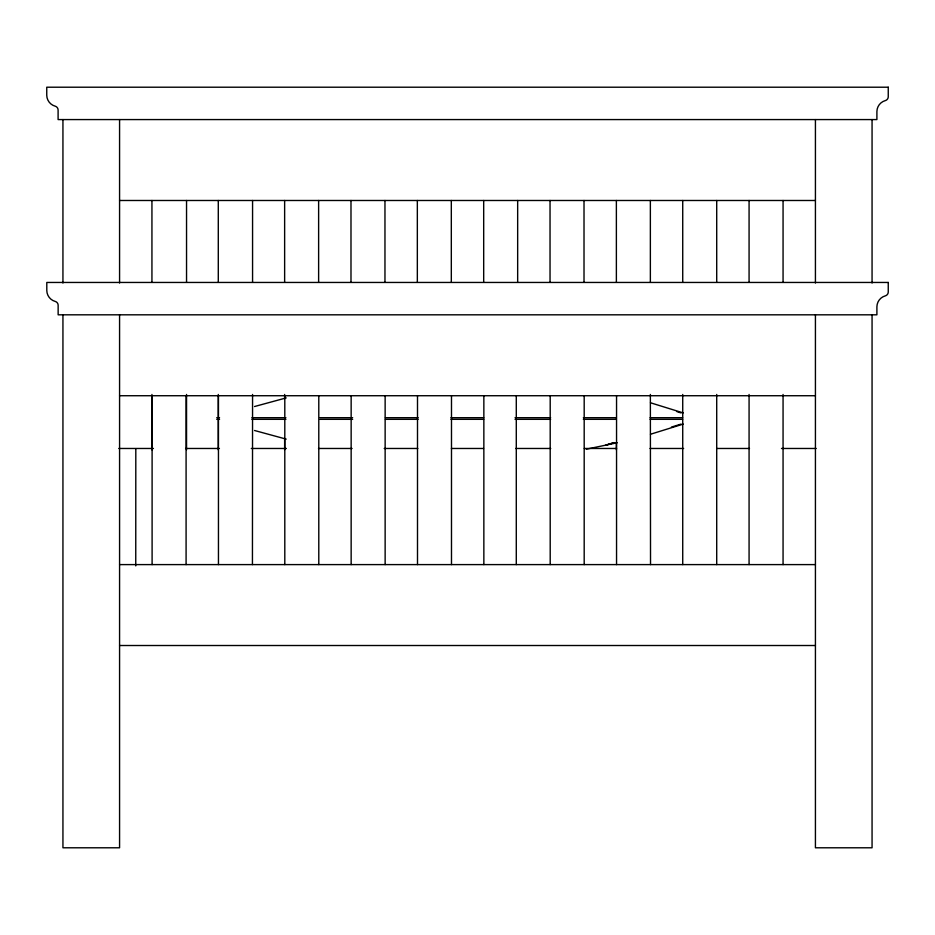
<?xml version="1.0" encoding="UTF-8"?>
<svg xmlns="http://www.w3.org/2000/svg" width="935" height="935" viewBox="0 0 935 935"><rect width="100%" height="100%" fill="white"/><g stroke="black" fill="none" stroke-linecap="round" stroke-linejoin="round"><path stroke-width="1.4" d="M135.809 448.601L135.75 565.885M683.24 424.093L650.479 434.249M671.435 427.085L681.054 424.093M614.248 442.571L605.962 445.095L614.19 442.652M254.53 406.526L286.203 397.901M586.292 449.197L617.205 442.758M119.575 200.487L815.425 200.487M119.575 395.727L815.425 395.727M216.733 417.7L219.55 417.7M251.889 417.7L285.9 417.7M319.969 417.7L352.659 417.7M385.395 417.7L418.155 417.7M450.927 417.7L483.699 417.7M515.045 417.7L550.645 417.7M583.358 417.7L616.036 417.7M650.07 417.7L682.62 417.7M216.733 419.324L219.55 419.324M251.889 419.324L285.9 419.324M319.969 419.324L352.659 419.324M385.395 419.324L418.155 419.324M450.927 419.324L483.699 419.324M515.045 419.324L550.645 419.324M583.358 419.324L616.036 419.324M650.07 419.324L682.62 419.324M118.803 448.473L153.445 448.473M185.574 448.473L219.433 448.473M251.293 448.473L286.355 448.473M318.484 448.473L352.074 448.473M384.203 448.473L417.805 448.473M451.395 448.473L483.524 448.473M515.664 448.473L550.715 448.473M584.305 448.473L616.562 448.473M650.035 448.473L683.625 448.473M717.215 448.473L749.508 448.473M781.485 448.473L816.185 448.473M119.575 564.6L815.425 564.6M119.575 645.512L815.425 645.512M650.479 402.775L683.24 412.919M254.53 430.497L286.203 439.123M676.94 411.645L681.054 412.919M872.063 119.575L872.063 283.024M872.063 314.815L872.063 847.788L815.425 847.788L815.425 314.815M815.425 119.575L815.425 283.024M783.062 200.487L783.062 282.16M783.062 394.465L783.062 564.6M749.075 200.487L749.075 282.16M749.075 394.465L749.075 564.6M716.713 200.487L716.713 282.16M716.713 394.465L716.713 564.6M682.725 200.487L682.725 282.16M682.725 394.465L682.725 564.6M650.363 200.487L650.363 282.16M650.363 394.465L650.526 564.6M616.551 395.727L616.551 564.6M616.375 200.487L616.375 282.16M616.375 442.594L616.375 449.887M584.188 395.727L584.188 564.6M584.013 200.487L584.013 282.16M550.037 200.487L550.037 282.16M550.201 395.727L550.201 564.6M517.663 200.487L517.663 282.16M516.284 395.727L516.284 564.6M483.851 395.727L483.851 564.6M483.687 200.487L483.687 282.16M451.488 395.727L451.488 564.6M451.313 200.487L451.313 282.16M417.501 395.727L417.501 564.6M417.337 200.487L417.337 282.16M385.138 395.727L385.138 564.6M384.963 200.487L384.963 282.16M351.151 395.727L351.151 564.6M350.987 200.487L350.987 282.16M318.625 200.487L318.625 282.16M318.788 395.727L318.788 564.6M284.801 395.727L284.801 564.6M284.637 200.487L284.637 282.16M284.637 394.465L284.637 398.836M284.637 438.223L284.637 449.887M252.567 200.487L252.567 282.16M252.567 394.465L252.438 564.6M218.451 395.727L218.451 564.6M218.287 200.487L218.287 282.16M218.287 394.465L218.287 449.887M186.544 200.487L186.544 282.16M186.544 394.465L186.544 449.887M186.088 395.727L186.088 564.6M152.101 395.727L152.101 564.6M151.938 200.487L151.938 282.16M151.938 394.465L151.938 449.887M119.575 119.575L119.575 283.024M119.575 314.815L119.575 847.788L62.937 847.788L62.937 314.815M62.937 119.575L62.937 283.024M888.25 87.212L46.75 87.212L46.75 95.3A11.489 11.489 0 0 0 55.165 106.181A4.009 4.009 0 0 1 58.099 110.049L58.099 119.575L876.901 119.575L876.901 111.475A11.489 11.489 0 0 1 885.316 100.594A4.009 4.009 0 0 0 888.25 96.726L888.25 87.212M888.25 282.452L46.797 282.452L46.797 290.54A11.489 11.489 0 0 0 55.212 301.432A4.009 4.009 0 0 1 58.145 305.289L58.145 314.815L876.901 314.815L876.901 306.727A11.489 11.489 0 0 1 885.316 295.846A4.009 4.009 0 0 0 888.25 291.977L888.25 282.452"/></g></svg>
